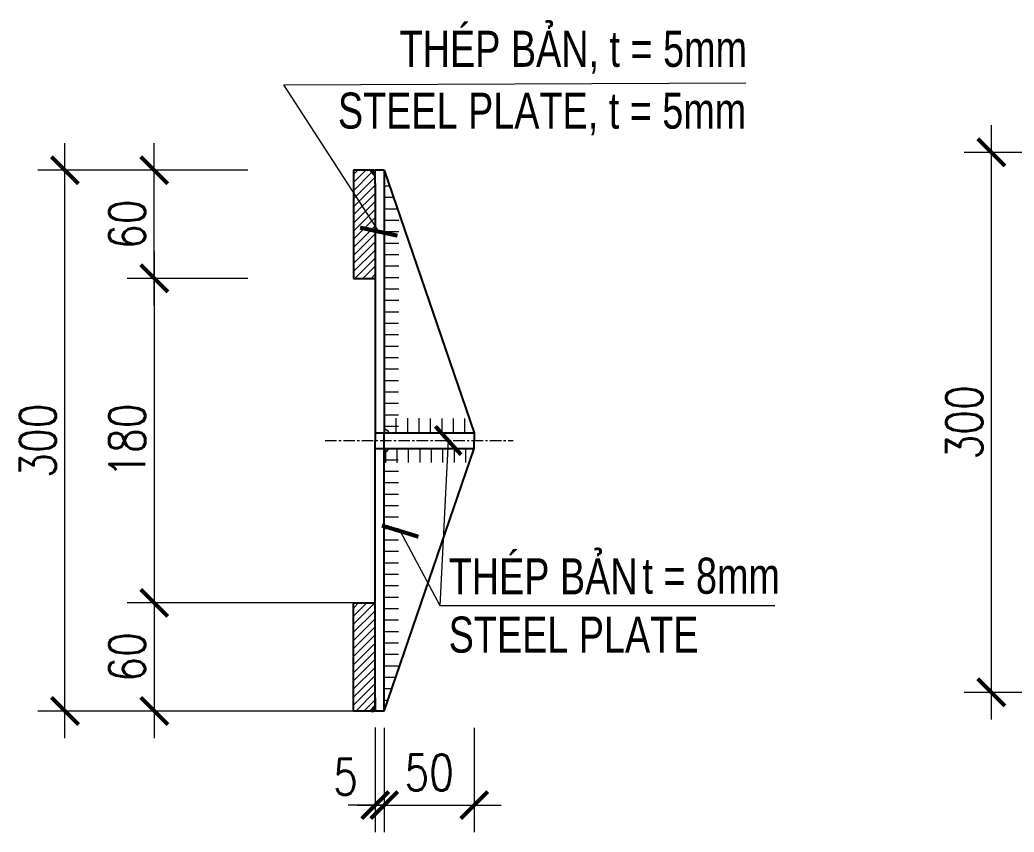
# Model space of a CAD drawing. Header units: millimetres. Extents: x -1359830 to -1240265, y -705366 to -618243.
# Drawn here: x -1293207 to -1288795, y -634404 to -630800 of the extents above; entities that cross this region are included whole.
import ezdxf

# ---------------------------------------------------------------- set-up
doc = ezdxf.new("R2010")
doc.units = ezdxf.units.MM
doc.header["$MEASUREMENT"] = 0
doc.header["$PDMODE"] = 3
doc.header["$PDSIZE"] = 50
doc.linetypes.add('CENTER', pattern=[50.79999999999998, 31.75, -6.349999999999998, 6.349999999999998, -6.349999999999998])
for name, color, linetype, lineweight in [('1.NET BAO-F', 3, 'Continuous', 25), ('4.DIM-F', 1, 'Continuous', 15), ('5.HATCH-F', 8, 'Continuous', 5), ('6.NET TRUC-F', 5, 'CENTER', 15), ('7.TEXT-F', 4, 'Continuous', 20), ('KC-NET THUONG', 8, 'Continuous', 18), ('S-dims', 8, 'Continuous', 18)]:
    doc.layers.add(name, color=color, linetype=linetype, lineweight=lineweight)
doc.styles.add('Arial', font='arial.ttf')
doc.styles.add('Vnsimli', font='vnsimli.shx', dxfattribs={"width": 0.8})
doc.dimstyles.new('D1-10', dxfattribs={"dimscale": 10, "dimtxt": 2, "dimasz": 1.5, "dimexe": 1.5, "dimexo": 0, "dimgap": 0.5, "dimtad": 1, "dimdec": 0, "dimzin": 0, "dimdsep": 46, "dimtxsty": 'Vnsimli', "dimblk": 'ARCHTICK', "dimcen": 1, "dimdle": 1.5, "dimclrd": 256, "dimclre": 256, "dimclrt": 2, "dimadec": 0, "dimazin": 0, "dimtfac": 1, "dimtdec": 0, "dimtix": 1, "dimtmove": 2, "dimatfit": 2, "dimldrblk": 'ARCHTICK', "dimfxl": 1, "dimtolj": 1, "dimtzin": 0, "dimlwd": -1, "dimlwe": -1, "dimarcsym": 0})

# ---------------------------------------------------------------- blocks, each defined once
blk = doc.blocks.new('_ARCHTICK')
at = {"layer": 'KC-NET THUONG', "color": 0, "linetype": 'ByBlock', "const_width": 0.15}
blk.add_lwpolyline([(-0.5, -0.5), (0.5, 0.5)], dxfattribs=at)
blk = doc.blocks.new('*D39')
at = {"layer": '4.DIM-F', "transparency": 16777216}
for p, q in [((-1311345.726579283, -623512.3897600719), (-1311345.726579283, -623570.2897244021)), ((-1311295.726579283, -623512.3897600719), (-1311295.726579283, -623570.2897244021)), ((-1311360.726579283, -623555.2897244021), (-1311280.726579283, -623555.2897244021))]:
    blk.add_line(p, q, dxfattribs=at)
at = {"layer": 'DEFPOINTS', "color": 0, "transparency": 16777216}
for p in [(-1311345.726579283, -623512.3897600719), (-1311295.726579283, -623512.3897600719), (-1311295.726579283, -623555.2897244021)]:
    blk.add_point(p, dxfattribs=at)
at = {"layer": '4.DIM-F', "transparency": 16777216, "xscale": 15, "yscale": 15, "zscale": 15, "rotation": 180}
blk.add_blockref('_ARCHTICK', (-1311345.726579283, -623555.2897244021), dxfattribs=at)
at = {"layer": '4.DIM-F', "transparency": 16777216, "xscale": 15, "yscale": 15, "zscale": 15}
blk.add_blockref('_ARCHTICK', (-1311295.726579283, -623555.2897244021), dxfattribs=at)
at = {"layer": '4.DIM-F', "color": 2, "transparency": 16777216, "insert": (-1311320.726579283, -623537.2417126911), "char_height": 20, "attachment_point": 5, "style": 'Vnsimli'}
blk.add_mtext('\\A1;50', dxfattribs=at)
blk = doc.blocks.new('*D40')
at = {"layer": '4.DIM-F', "transparency": 16777216}
for p, q in [((-1311350.726579283, -623512.3442206422), (-1311350.726579283, -623570.2897244021)), ((-1311345.726579283, -623512.3897600719), (-1311345.726579283, -623570.2897244021)), ((-1311350.726579283, -623555.2897244021), (-1311365.726579283, -623555.2897244021)), ((-1311345.726579283, -623555.2897244021), (-1311350.726579283, -623555.2897244021)), ((-1311345.726579283, -623555.2897244021), (-1311330.726579283, -623555.2897244021))]:
    blk.add_line(p, q, dxfattribs=at)
at = {"layer": 'DEFPOINTS', "color": 0, "transparency": 16777216}
for p in [(-1311350.726579283, -623512.3442206422), (-1311345.726579283, -623512.3897600719), (-1311350.726579283, -623555.2897244021)]:
    blk.add_point(p, dxfattribs=at)
at = {"layer": '4.DIM-F', "transparency": 16777216, "xscale": 15, "yscale": 15, "zscale": 15}
blk.add_blockref('_ARCHTICK', (-1311350.726579283, -623555.2897244021), dxfattribs=at)
at = {"layer": '4.DIM-F', "transparency": 16777216, "xscale": 15, "yscale": 15, "zscale": 15, "rotation": 180}
blk.add_blockref('_ARCHTICK', (-1311345.726579283, -623555.2897244021), dxfattribs=at)
at = {"layer": '4.DIM-F', "color": 2, "transparency": 16777216, "insert": (-1311367.121534623, -623539.6523659115), "char_height": 20, "attachment_point": 5, "style": 'Vnsimli'}
blk.add_mtext('\\A1;5', dxfattribs=at)
blk = doc.blocks.new('*D41')
at = {"layer": '4.DIM-F', "transparency": 16777216}
for p, q in [((-1311522.773301481, -623518.1472405015), (-1311522.773301481, -623188.1472403776)), ((-1311421.36915266, -623203.1472403776), (-1311537.773301481, -623203.1472403776)), ((-1311421.36915266, -623503.1472405015), (-1311537.773301481, -623503.1472405015))]:
    blk.add_line(p, q, dxfattribs=at)
at = {"layer": 'DEFPOINTS', "color": 0, "transparency": 16777216}
for p in [(-1311522.773301481, -623203.1472403776), (-1311421.36915266, -623203.1472403776), (-1311421.36915266, -623503.1472405015)]:
    blk.add_point(p, dxfattribs=at)
at = {"layer": '4.DIM-F', "transparency": 16777216, "xscale": 15, "yscale": 15, "zscale": 15}
for p, rotation in [((-1311522.773301481, -623203.1472403776), 90), ((-1311522.773301481, -623503.1472405015), 270)]:
    blk.add_blockref('_ARCHTICK', p, dxfattribs=dict(at, rotation=rotation))
at = {"layer": '4.DIM-F', "color": 2, "transparency": 16777216, "insert": (-1311537.773301481, -623353.147240439), "char_height": 20, "attachment_point": 5, "rotation": 90, "style": 'Vnsimli'}
blk.add_mtext('\\A1;300', dxfattribs=at)
blk = doc.blocks.new('*D45')
at = {"layer": '4.DIM-F', "transparency": 16777216}
for p, q in [((-1311008.925391347, -623507.7545746743), (-1311008.925391347, -623178.2245539699)), ((-1310919.763046832, -623193.2245539699), (-1311023.925391347, -623193.2245539699)), ((-1310919.763046832, -623492.7545746743), (-1311023.925391347, -623492.7545746743))]:
    blk.add_line(p, q, dxfattribs=at)
at = {"layer": 'DEFPOINTS', "color": 0, "transparency": 16777216}
for p in [(-1311008.925391347, -623193.2245539699), (-1310919.763046832, -623193.2245539699), (-1310919.763046832, -623492.7545746743)]:
    blk.add_point(p, dxfattribs=at)
at = {"layer": '4.DIM-F', "transparency": 16777216, "xscale": 15, "yscale": 15, "zscale": 15}
for p, rotation in [((-1311008.925391347, -623193.2245539699), 90), ((-1311008.925391347, -623492.7545746743), 270)]:
    blk.add_blockref('_ARCHTICK', p, dxfattribs=dict(at, rotation=rotation))
at = {"layer": '4.DIM-F', "color": 2, "transparency": 16777216, "insert": (-1311023.925391347, -623342.9895643216), "char_height": 20, "attachment_point": 5, "rotation": 90, "style": 'Vnsimli'}
blk.add_mtext('\\A1;300', dxfattribs=at)
blk = doc.blocks.new('*D71')
at = {"layer": '4.DIM-F', "transparency": 16777216}
for p, q in [((-1311473.22141221, -623278.1472403776), (-1311473.22141221, -623188.1472403776)), ((-1311421.36915266, -623203.1472403776), (-1311488.22141221, -623203.1472403776)), ((-1311421.36915266, -623263.1472403776), (-1311488.22141221, -623263.1472403776))]:
    blk.add_line(p, q, dxfattribs=at)
at = {"layer": 'DEFPOINTS', "color": 0, "transparency": 16777216}
for p in [(-1311473.22141221, -623203.1472403776), (-1311421.36915266, -623203.1472403776), (-1311421.36915266, -623263.1472403776)]:
    blk.add_point(p, dxfattribs=at)
at = {"layer": '4.DIM-F', "transparency": 16777216, "xscale": 15, "yscale": 15, "zscale": 15}
for p, rotation in [((-1311473.22141221, -623203.1472403776), 90), ((-1311473.22141221, -623263.1472403776), 270)]:
    blk.add_blockref('_ARCHTICK', p, dxfattribs=dict(at, rotation=rotation))
at = {"layer": '4.DIM-F', "color": 2, "transparency": 16777216, "insert": (-1311488.22141221, -623233.147240377), "char_height": 20, "attachment_point": 5, "rotation": 90, "style": 'Vnsimli'}
blk.add_mtext('\\A1;60', dxfattribs=at)
blk = doc.blocks.new('*D98')
at = {"layer": '4.DIM-F', "transparency": 16777216}
for p, q in [((-1311473.22141221, -623248.1472403776), (-1311473.22141221, -623458.1472405015)), ((-1311421.36915266, -623263.1472403776), (-1311488.22141221, -623263.1472403776)), ((-1311362.726579283, -623443.1472405015), (-1311488.22141221, -623443.1472405015))]:
    blk.add_line(p, q, dxfattribs=at)
at = {"layer": 'DEFPOINTS', "color": 0, "transparency": 16777216}
for p in [(-1311421.36915266, -623263.1472403776), (-1311473.22141221, -623443.1472405015), (-1311362.726579283, -623443.1472405015)]:
    blk.add_point(p, dxfattribs=at)
at = {"layer": '4.DIM-F', "transparency": 16777216, "xscale": 15, "yscale": 15, "zscale": 15}
for p, rotation in [((-1311473.22141221, -623263.1472403776), 90), ((-1311473.22141221, -623443.1472405015), 270)]:
    blk.add_blockref('_ARCHTICK', p, dxfattribs=dict(at, rotation=rotation))
at = {"layer": '4.DIM-F', "color": 2, "transparency": 16777216, "insert": (-1311488.22141221, -623353.147240439), "char_height": 20, "attachment_point": 5, "rotation": 90, "style": 'Vnsimli'}
blk.add_mtext('\\A1;180', dxfattribs=at)
blk = doc.blocks.new('*D96')
at = {"layer": '4.DIM-F', "transparency": 16777216}
for p, q in [((-1311473.22141221, -623428.1472405015), (-1311473.22141221, -623518.1472405015)), ((-1311421.36915266, -623443.1472405015), (-1311488.22141221, -623443.1472405015)), ((-1311362.726579283, -623503.1472405015), (-1311488.22141221, -623503.1472405015))]:
    blk.add_line(p, q, dxfattribs=at)
at = {"layer": 'DEFPOINTS', "color": 0, "transparency": 16777216}
for p in [(-1311421.36915266, -623443.1472405015), (-1311473.22141221, -623503.1472405015), (-1311362.726579283, -623503.1472405015)]:
    blk.add_point(p, dxfattribs=at)
at = {"layer": '4.DIM-F', "transparency": 16777216, "xscale": 15, "yscale": 15, "zscale": 15}
for p, rotation in [((-1311473.22141221, -623443.1472405015), 90), ((-1311473.22141221, -623503.1472405015), 270)]:
    blk.add_blockref('_ARCHTICK', p, dxfattribs=dict(at, rotation=rotation))
at = {"layer": '4.DIM-F', "color": 2, "transparency": 16777216, "insert": (-1311488.22141221, -623473.1472405009), "char_height": 20, "attachment_point": 5, "rotation": 90, "style": 'Vnsimli'}
blk.add_mtext('\\A1;60', dxfattribs=at)
blk = doc.blocks.new('18')
at = {"layer": '5.HATCH-F'}
h = blk.add_hatch(dxfattribs=at)
h.set_pattern_fill('ANSI31', color=256, style=0)
h.set_pattern_definition([(45, (-1312396.883324547, -606448.4241283775), (-2.245064030267288, 2.245064030267288), [])])
h.paths.add_polyline_path([(-1311362.726579283, -623263.1472403774), (-1311350.726579283, -623263.1472403774), (-1311350.726579283, -623206.3677840803), (-1311353.53113609, -623203.1472403774), (-1311362.726579283, -623203.1472403774)])
for points in [[(-1311350.726579283, -623203.1472403774, 0.2041551343858019), (-1311353.53113609, -623203.1472403775), (-1311350.726579283, -623206.3677840803)], [(-1311350.726579283, -623503.1472405012, -0.2041551343858019), (-1311353.53113609, -623503.1472405012), (-1311350.726579283, -623499.9266967984)]]:
    blk.add_hatch(color=256, dxfattribs=at).paths.add_polyline_path(points)
h = blk.add_hatch(dxfattribs=at)
h.set_pattern_fill('ANSI31', color=256, scale=2, angle=135, style=0)
h.set_pattern_definition([(179.9072950040385, (-1312470.041863209, -640306.3113188413), (0.01027434258690554, 6.349991688016955), [])])
h.paths.add_polyline_path([(-1311345.483675386, -623202.896645684), (-1311337.509266531, -623226.2613834292), (-1311337.860282047, -623348.5249451731), (-1311345.719282685, -623348.5122292407)])
h = blk.add_hatch(dxfattribs=at)
h.set_pattern_fill('ANSI31', color=256, scale=2, angle=45, style=0)
h.set_pattern_definition([(269.9072950040385, (-1312470.041863209, -640306.3113188413), (-6.349991688016954, 0.01027434258690554), [])])
h.paths.add_polyline_path([(-1311298.397711229, -623340.8568661917), (-1311295.719527282, -623348.7038510538), (-1311345.719282685, -623348.5122292407), (-1311345.706566752, -623340.6532286033)])
h = blk.add_hatch(color=256, dxfattribs=at)
h.paths.add_polyline_path([(-1311342.859675643, -623357.4207447146), (-1311345.726579283, -623357.4207447146), (-1311345.726579283, -623359.6063723946, 0.1887650282972373)])
h.paths.add_polyline_path([(-1311345.726579283, -623346.688108484), (-1311345.726579283, -623348.8737361641), (-1311342.859675643, -623348.8737361641, 0.198207676642857)])
h = blk.add_hatch(dxfattribs=at)
h.set_pattern_fill('ANSI31', color=256, scale=2, angle=45, style=0)
h.set_pattern_definition([(90, (-1312442.609855442, -606397.9354125742), (-6.35, 1.332267629550188e-15), [])])
h.paths.add_polyline_path([(-1311298.417456198, -623365.2633859856), (-1311295.726579283, -623357.4207447146), (-1311345.726579283, -623357.5314663374), (-1311345.726579283, -623365.390477262)])
h = blk.add_hatch(dxfattribs=at)
h.set_pattern_fill('ANSI31', color=256, scale=2, angle=135, style=0)
h.set_pattern_definition([(180, (-1312442.609855442, -606397.9354125742), (-1.332267629550188e-15, -6.35), [])])
h.paths.add_polyline_path([(-1311345.726579283, -623503.1472405012), (-1311337.714376564, -623479.795435987), (-1311337.867568358, -623357.5314663374), (-1311345.726579283, -623357.5314663374)])
h = blk.add_hatch(dxfattribs=at)
h.set_pattern_fill('ANSI31', color=256, style=0)
h.set_pattern_definition([(45, (-1335764.291822383, -606397.8246909514), (-2.245064030267288, 2.245064030267288), [])])
h.paths.add_polyline_path([(-1311362.726579283, -623443.1472405012), (-1311350.726579283, -623443.1472405012), (-1311350.726579283, -623499.9266967984), (-1311353.53113609, -623503.1472405012), (-1311362.726579283, -623503.1472405012)])
at = {"layer": '1.NET BAO-F', "ltscale": 10}
for p, q in [((-1311353.53113609, -623203.1472403774), (-1311362.726579283, -623203.1472403774)), ((-1311362.726579283, -623203.1472403774), (-1311362.726579283, -623263.1472403774)), ((-1311353.53113609, -623203.1472403774), (-1311350.726579283, -623206.3677840803)), ((-1311345.726579283, -623203.1472403774), (-1311350.726579283, -623203.1472403774)), ((-1311350.726579283, -623210.4121976449), (-1311350.726579283, -623203.1472403774)), ((-1311345.726579283, -623203.1472403774), (-1311295.726579283, -623348.8737361641)), ((-1311345.726579283, -623203.1472403774), (-1311345.726579283, -623348.8737361641)), ((-1311350.726579283, -623210.4121976453), (-1311350.726579283, -623353.1472404393)), ((-1311362.726579283, -623263.1472403774), (-1311350.726579283, -623263.1472403774)), ((-1311350.726579283, -623348.8737361641), (-1311295.726579283, -623348.8737361641)), ((-1311345.726579283, -623503.1472405012), (-1311345.726579283, -623348.8737361641)), ((-1311295.726579283, -623348.8737361641), (-1311295.726579283, -623353.1472404393)), ((-1311350.726579283, -623503.1472405012), (-1311350.726579283, -623353.1472404393)), ((-1311295.726579283, -623357.4207447146), (-1311295.726579283, -623353.1472404393)), ((-1311350.726579283, -623357.4207447146), (-1311295.726579283, -623357.4207447146)), ((-1311345.726579283, -623503.1472405012), (-1311295.726579283, -623357.4207447146)), ((-1311362.726579283, -623503.1472405012), (-1311362.726579283, -623443.1472405012)), ((-1311362.726579283, -623443.1472405012), (-1311350.726579283, -623443.1472405012)), ((-1311350.726579283, -623495.8822832337), (-1311350.726579283, -623503.1472405012)), ((-1311353.53113609, -623503.1472405012), (-1311362.726579283, -623503.1472405012)), ((-1311353.53113609, -623503.1472405012), (-1311350.726579283, -623499.9266967984)), ((-1311345.726579283, -623503.1472405012), (-1311350.726579283, -623503.1472405012))]:
    blk.add_line(p, q, dxfattribs=at)
at = {"layer": '5.HATCH-F'}
for p, q in [((-1311346.525012329, -623203.1472403774), (-1311345.726579283, -623203.1472403774)), ((-1311345.726579283, -623353.0792905843), (-1311345.726579283, -623353.1472404393))]:
    blk.add_line(p, q, dxfattribs=at)
for centre, start, end in [((-1311352.128857686, -623206.4384443902), 66.92267290167726, 113.0773270983228), ((-1311352.128857686, -623499.8560364885), 246.9226729016773, 293.0773270983227)]:
    blk.add_arc(centre, 3.577486348653894, start, end, dxfattribs=at)
at = {"layer": '5.HATCH-F', "ltscale": 10}
for centre, radius, start, end in [((-1311346.941564859, -623351.2548968171), 4.725647641294628, 30.25705097806376, 75.10167368210318), ((-1311347.084625573, -623354.8519302886), 4.944593963744115, 285.9413209195486, 328.6999544147508)]:
    blk.add_arc(centre, radius, start, end, dxfattribs=at)
at = {"layer": '6.NET TRUC-F', "linetype": 'CENTER', "ltscale": 0.2}
blk.add_line((-1311378.49196604, -623353.1472404393), (-1311274.225954693, -623353.0796891204), dxfattribs=at)
at = {"layer": '7.TEXT-F', "style": 'Arial', "width": 0.75}
for s, p in [('THÉP BẢN, t = 5mm', (-1311337.126578157, -623145.786824476)), ('STEEL PLATE, t = 5mm', (-1311371.372826452, -623180.0704042808)), ('THÉP BẢN', (-1311309.931370749, -623438.412330305)), ('t = 8mm', (-1311202.45929738, -623438.0586477129)), ('STEEL PLATE', (-1311309.931370749, -623470.733281898))]:
    blk.add_text(s, height=20, dxfattribs=at).set_placement(p)
at = {"layer": '4.DIM-F'}
for base, p1, p2, picture, middle in [((-1311008.925391347, -623193.2245539699), (-1310919.763046832, -623492.7545746741), (-1310919.763046832, -623193.2245539697), '*D45', (-1311023.925391347, -623342.9895643216)), ((-1311522.773301481, -623203.1472403776), (-1311421.369152659, -623503.1472405012), (-1311421.369152659, -623203.1472403774), '*D41', (-1311537.773301481, -623353.147240439)), ((-1311473.22141221, -623203.1472403776), (-1311421.369152659, -623263.1472403774), (-1311421.369152659, -623203.1472403774), '*D71', (-1311488.22141221, -623233.147240377)), ((-1311473.22141221, -623443.1472405015), (-1311421.369152659, -623263.1472403774), (-1311362.726579283, -623443.1472405012), '*D98', (-1311488.22141221, -623353.147240439)), ((-1311473.22141221, -623503.1472405015), (-1311421.369152659, -623443.1472405012), (-1311362.726579283, -623503.1472405012), '*D96', (-1311488.22141221, -623473.1472405009))]:
    dim = blk.add_linear_dim(base=base, p1=p1, p2=p2, angle=90, dimstyle='D1-10', dxfattribs=at)
    dim.commit()
    dim.dimension.update_dxf_attribs({"geometry": picture, "text_midpoint": middle})
for base, p2, picture, middle in [((-1311350.726579283, -623555.2897244021), (-1311350.726579283, -623512.3442206422), '*D40', (-1311367.121534623, -623539.6523659115)), ((-1311295.726579283, -623555.2897244021), (-1311295.726579283, -623512.3897600719), '*D39', (-1311320.726579283, -623537.2417126911))]:
    dim = blk.add_linear_dim(base=base, p1=(-1311345.726579283, -623512.3897600719), p2=p2, dimstyle='D1-10', dxfattribs=at)
    dim.commit()
    dim.dimension.update_dxf_attribs({"geometry": picture, "text_midpoint": middle, "dimtype": 128})
for points in [[(-1311348.697566768, -623237.2052505031), (-1311401.288071441, -623155.7524274783), (-1311145.036382613, -623154.7362542147)], [(-1311310.184991907, -623353.0564867859), (-1311314.876039793, -623444.5728061014), (-1311151.759887931, -623444.5728061014)], [(-1311336.856646379, -623403.3298651899), (-1311314.876039793, -623444.5728061014), (-1311128.951500553, -623444.5728061014)]]:
    blk.add_leader(points, dimstyle='D1-10', dxfattribs=at)

msp = doc.modelspace()

# ---------------------------------------------------------------- block references
at = {"layer": 'S-dims', "xscale": 8, "yscale": 8, "zscale": 8}
msp.add_blockref('18', (9199175.146685753, 4354158.273743385), dxfattribs=at)

doc.saveas('drawing.dxf')
